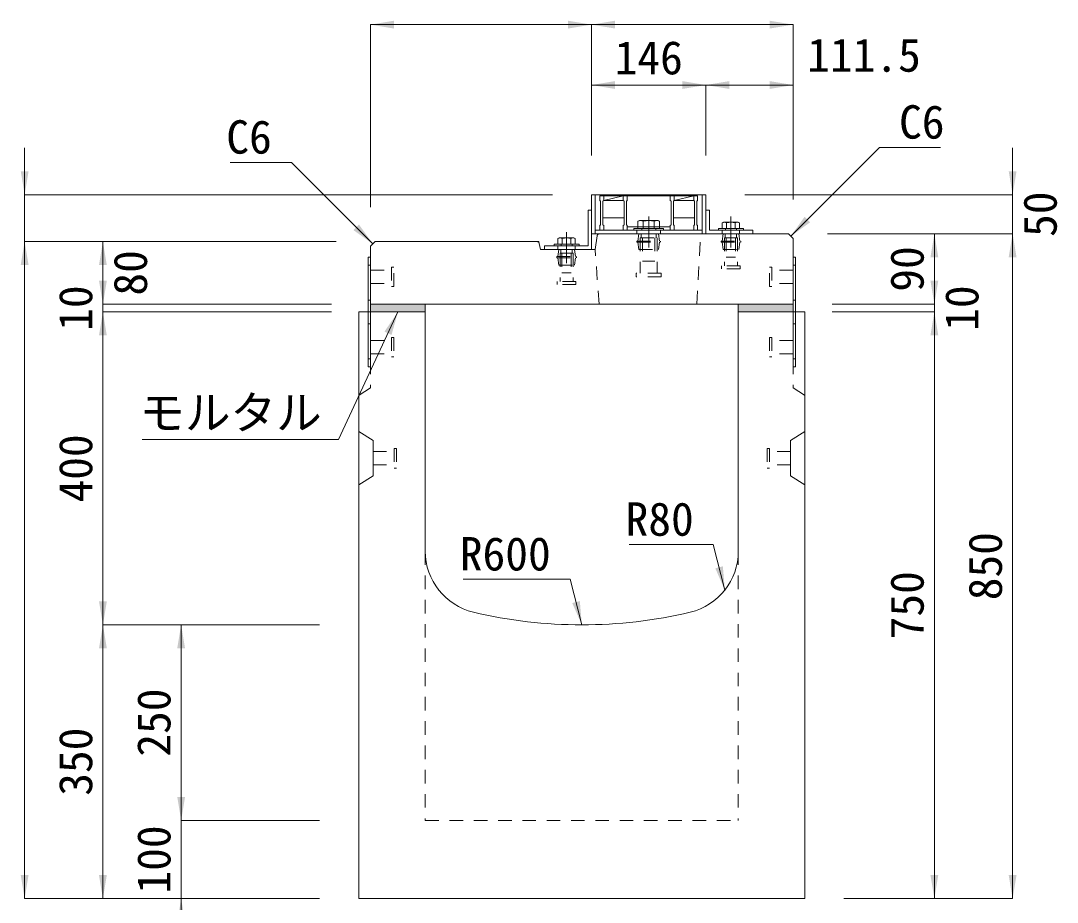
# Model space of a CAD drawing. Units: millimetres at full size. Extents: x -1934 to 78146, y -143454 to -112471.
# Drawn here: x 46935 to 48260, y -133140 to -132013 of the extents above; entities that cross this region are included whole.
import ezdxf
from ezdxf.enums import TextEntityAlignment as Align

# ---------------------------------------------------------------- set-up
doc = ezdxf.new("R2010")
doc.units = ezdxf.units.MM
doc.header["$LTSCALE"] = 23
for name, pattern in [('CHAIN', [18.5, 12, -1.5, 3.5, -1.5]), ('USER2', [1.35, 0.75, -0.6]), ('USER3', [1.35, 0.75, -0.6])]:
    doc.linetypes.add(name, pattern=pattern)
for name, color, linetype, lineweight in [('インサート', 92, 'USER2', 9), ('グレーチング', 7, 'Continuous', 9), ('ジョイント', 7, 'Continuous', 5), ('モルタル', 7, 'Continuous', 13), ('作業エリア', 11, 'Continuous', 13), ('受枠', 3, 'Continuous', 13), ('寸法線', 7, 'Continuous', 13), ('引出線', 4, 'Continuous', 13), ('本体', 2, 'Continuous', 13), ('ｲﾝｻｰﾄ', 3, 'USER3', 5)]:
    doc.layers.add(name, color=color, linetype=linetype, lineweight=lineweight)
doc.layers.add('ハッチング_モルタル', color=30, linetype='Continuous')
doc.styles.add('ＭＳ ゴシック', font='')
doc.styles.get('ＭＳ ゴシック').set_extended_font_data('MS Gothic')

# ---------------------------------------------------------------- blocks, each defined once
blk = doc.blocks.new('filled_arrow')
at = {"color": 0, "linetype": 'Continuous', "lineweight": -2}
blk.add_solid([(7.5, 1.25), (0, 0), (7.5, -1.25)], dxfattribs=at)

msp = doc.modelspace()

# ---------------------------------------------------------------- hatches: boundary and pattern name
at = {"layer": 'ハッチング_モルタル'}
for points in [[(47452.11, -132385.71), (47452.11, -132375.71), (47382.11, -132375.71), (47382.11, -132385.71)], [(47922.11, -132385.71), (47922.11, -132375.71), (47852.11, -132375.71), (47852.11, -132385.71)]]:
    msp.add_hatch(color=256, dxfattribs=at).paths.add_polyline_path(points)

# ---------------------------------------------------------------- linework, layer by layer
at = {"layer": 'インサート', "linetype": 'Continuous'}
for p, q in [((47756.61, -132278.91), (47718.61, -132278.91)), ((47718.61, -132278.91), (47718.61, -132281.21)), ((47756.61, -132278.91), (47756.61, -132281.21)), ((47826.61, -132278.91), (47858.61, -132278.91)), ((47826.61, -132278.91), (47826.61, -132281.21)), ((47858.61, -132278.91), (47858.61, -132281.21)), ((47756.61, -132281.21), (47718.61, -132281.21)), ((47826.61, -132281.21), (47858.61, -132281.21)), ((47616.61, -132298.91), (47648.61, -132298.91)), ((47616.61, -132298.91), (47616.61, -132301.21)), ((47616.61, -132301.21), (47648.61, -132301.21)), ((47648.61, -132298.91), (47648.61, -132301.21))]:
    msp.add_line(p, q, dxfattribs=at)
at = {"layer": 'インサート', "linetype": 'Continuous', "lineweight": 13}
for p, q in [((47725.62, -132268.91), (47723.76, -132269.76)), ((47723.76, -132269.76), (47723.76, -132278.91)), ((47751.46, -132278.91), (47723.76, -132278.91)), ((47749.61, -132268.91), (47725.62, -132268.91)), ((47749.61, -132268.91), (47751.46, -132269.76)), ((47751.46, -132269.76), (47751.46, -132278.91)), ((47833.13, -132270.91), (47831.66, -132271.76)), ((47831.66, -132271.76), (47831.66, -132278.91)), ((47831.66, -132278.91), (47853.56, -132278.91)), ((47833.13, -132270.91), (47852.1, -132270.91)), ((47852.1, -132270.91), (47853.56, -132271.76)), ((47853.56, -132271.76), (47853.56, -132278.91)), ((47623.13, -132290.91), (47621.66, -132291.76)), ((47621.66, -132291.76), (47621.66, -132298.91)), ((47623.13, -132290.91), (47642.1, -132290.91)), ((47642.1, -132290.91), (47643.56, -132291.76)), ((47643.56, -132291.76), (47643.56, -132298.91)), ((47621.66, -132298.91), (47643.56, -132298.91))]:
    msp.add_line(p, q, dxfattribs=at)
at = {"layer": 'インサート'}
for p, q in [((47728.61, -132278.91), (47728.61, -132281.21)), ((47746.61, -132278.91), (47746.61, -132281.21)), ((47835.61, -132278.91), (47835.61, -132281.21)), ((47849.61, -132278.91), (47849.61, -132281.21)), ((47723.86, -132294.96), (47725.11, -132285.71)), ((47725.11, -132285.71), (47750.11, -132285.71)), ((47726.71, -132290.71), (47748.51, -132290.71)), ((47726.71, -132290.71), (47726.71, -132336.21)), ((47728.16, -132285.71), (47728.16, -132290.71)), ((47729.61, -132290.71), (47729.61, -132320.71)), ((47745.61, -132290.71), (47745.61, -132320.71)), ((47747.06, -132285.71), (47747.06, -132290.71)), ((47748.51, -132290.71), (47748.51, -132336.21)), ((47751.36, -132294.96), (47750.11, -132285.71)), ((47831.36, -132294.96), (47832.61, -132285.71)), ((47832.61, -132285.71), (47852.61, -132285.71)), ((47834.36, -132290.71), (47850.86, -132290.71)), ((47834.36, -132290.71), (47834.36, -132326.71)), ((47835.49, -132285.71), (47835.49, -132290.71)), ((47836.61, -132290.71), (47836.61, -132315.71)), ((47848.61, -132290.71), (47848.61, -132315.71)), ((47849.74, -132285.71), (47849.74, -132290.71)), ((47850.86, -132290.71), (47850.86, -132326.71)), ((47853.86, -132294.96), (47852.61, -132285.71)), ((47621.36, -132314.96), (47622.61, -132305.71)), ((47622.61, -132305.71), (47642.61, -132305.71)), ((47625.49, -132305.71), (47625.49, -132310.71)), ((47625.61, -132298.91), (47625.61, -132301.21)), ((47639.61, -132298.91), (47639.61, -132301.21)), ((47639.74, -132305.71), (47639.74, -132310.71)), ((47643.86, -132314.96), (47642.61, -132305.71)), ((47722.61, -132294.96), (47752.61, -132294.96)), ((47722.61, -132294.96), (47722.61, -132296.46)), ((47722.61, -132296.46), (47752.61, -132296.46)), ((47723.86, -132296.46), (47725.11, -132305.71)), ((47725.11, -132305.71), (47750.11, -132305.71)), ((47751.36, -132296.46), (47750.11, -132305.71)), ((47752.61, -132294.96), (47752.61, -132296.46)), ((47830.11, -132294.96), (47855.11, -132294.96)), ((47830.11, -132294.96), (47830.11, -132296.46)), ((47830.11, -132296.46), (47855.11, -132296.46)), ((47831.36, -132296.46), (47832.61, -132305.71)), ((47832.61, -132305.71), (47852.61, -132305.71)), ((47853.86, -132296.46), (47852.61, -132305.71)), ((47855.11, -132294.96), (47855.11, -132296.46)), ((47620.11, -132314.96), (47645.11, -132314.96)), ((47620.11, -132314.96), (47620.11, -132316.46)), ((47620.11, -132316.46), (47645.11, -132316.46)), ((47621.36, -132316.46), (47622.61, -132325.71)), ((47624.36, -132310.71), (47640.86, -132310.71)), ((47624.36, -132310.71), (47624.36, -132346.71)), ((47626.61, -132310.71), (47626.61, -132335.71)), ((47638.61, -132310.71), (47638.61, -132335.71)), ((47640.86, -132310.71), (47640.86, -132346.71)), ((47643.86, -132316.46), (47642.61, -132325.71)), ((47645.11, -132314.96), (47645.11, -132316.46)), ((47836.61, -132315.71), (47848.61, -132315.71)), ((47382.11, -132332.21), (47409.11, -132332.21)), ((47382.11, -132332.21), (47382.11, -132349.21)), ((47412.11, -132328.21), (47409.11, -132328.21)), ((47409.11, -132328.21), (47409.11, -132353.21)), ((47412.11, -132353.21), (47412.11, -132328.21)), ((47622.61, -132325.71), (47642.61, -132325.71)), ((47729.61, -132320.71), (47745.61, -132320.71)), ((47830.61, -132330.71), (47830.61, -132326.71)), ((47854.61, -132326.71), (47830.61, -132326.71)), ((47854.61, -132330.71), (47830.61, -132330.71)), ((47854.61, -132326.71), (47854.61, -132330.71)), ((47892.11, -132328.21), (47895.11, -132328.21)), ((47892.11, -132353.21), (47892.11, -132328.21)), ((47895.11, -132328.21), (47895.11, -132353.21)), ((47922.11, -132332.21), (47895.11, -132332.21)), ((47922.11, -132332.21), (47922.11, -132349.21)), ((47626.61, -132335.71), (47638.61, -132335.71)), ((47721.61, -132340.71), (47721.61, -132336.21)), ((47753.61, -132336.21), (47721.61, -132336.21)), ((47753.61, -132340.71), (47721.61, -132340.71)), ((47753.61, -132336.21), (47753.61, -132340.71)), ((47382.11, -132349.21), (47409.11, -132349.21)), ((47409.11, -132353.21), (47412.11, -132353.21)), ((47620.61, -132350.71), (47620.61, -132346.71)), ((47644.61, -132346.71), (47620.61, -132346.71)), ((47644.61, -132350.71), (47620.61, -132350.71)), ((47644.61, -132346.71), (47644.61, -132350.71)), ((47895.11, -132353.21), (47892.11, -132353.21)), ((47922.11, -132349.21), (47895.11, -132349.21))]:
    msp.add_line(p, q, dxfattribs=at)
at = {"layer": 'インサート', "linetype": 'Continuous', "lineweight": 5}
for p, q in [((47730.69, -132269.76), (47730.69, -132278.91)), ((47744.54, -132269.76), (47744.54, -132278.91)), ((47837.14, -132271.76), (47837.14, -132278.91)), ((47848.09, -132271.76), (47848.09, -132278.91)), ((47627.14, -132291.76), (47627.14, -132298.91)), ((47638.09, -132291.76), (47638.09, -132298.91))]:
    msp.add_line(p, q, dxfattribs=at)
for centre, radius, start, end in [((47727.23, -132276.42), 7.5, 62.50883, 117.49117), ((47737.61, -132297.65), 28.73, 76.05376, 103.94624), ((47748, -132276.42), 7.5, 62.50883, 117.49117), ((47834.4, -132275.76), 4.85, 55.61575, 124.38425), ((47842.61, -132289.03), 18.12, 72.41205, 107.58795), ((47850.83, -132275.76), 4.85, 55.61575, 124.38425), ((47624.4, -132295.76), 4.85, 55.61575, 124.38425), ((47632.61, -132309.03), 18.12, 72.41205, 107.58795), ((47640.83, -132295.76), 4.85, 55.61575, 124.38425)]:
    msp.add_arc(centre, radius, start, end, dxfattribs=at)
at = {"layer": 'グレーチング'}
for p, q in [((47675.11, -132237.21), (47675.11, -132243.21)), ((47675.11, -132237.21), (47800.11, -132237.21)), ((47680.11, -132237.21), (47680.11, -132243.21)), ((47680.11, -132243.21), (47705.11, -132237.21)), ((47705.11, -132237.21), (47705.11, -132243.21)), ((47710.11, -132237.21), (47710.11, -132243.21)), ((47765.11, -132237.21), (47765.11, -132243.21)), ((47770.11, -132243.21), (47795.11, -132237.21)), ((47770.11, -132237.21), (47770.11, -132243.21)), ((47795.11, -132237.21), (47795.11, -132243.21)), ((47800.11, -132237.21), (47800.11, -132243.21)), ((47675.11, -132243.21), (47676.11, -132244.21)), ((47676.11, -132244.21), (47676.11, -132274.21)), ((47680.11, -132243.21), (47679.11, -132244.21)), ((47679.11, -132244.21), (47679.11, -132274.21)), ((47680.11, -132243.21), (47705.11, -132243.21)), ((47705.11, -132243.21), (47706.11, -132244.21)), ((47706.11, -132244.21), (47706.11, -132274.21)), ((47710.11, -132243.21), (47709.11, -132244.21)), ((47709.11, -132244.21), (47709.11, -132274.21)), ((47765.11, -132243.21), (47766.11, -132244.21)), ((47766.11, -132244.21), (47766.11, -132274.21)), ((47770.11, -132243.21), (47769.11, -132244.21)), ((47769.11, -132244.21), (47769.11, -132274.21)), ((47770.11, -132243.21), (47795.11, -132243.21)), ((47795.11, -132243.21), (47796.11, -132244.21)), ((47796.11, -132244.21), (47796.11, -132274.21)), ((47800.11, -132243.21), (47799.11, -132244.21)), ((47799.11, -132244.21), (47799.11, -132274.21)), ((47706.11, -132265.21), (47679.11, -132265.21)), ((47796.11, -132265.21), (47769.11, -132265.21)), ((47675.11, -132275.21), (47676.11, -132274.21)), ((47675.11, -132281.21), (47675.11, -132275.21)), ((47680.11, -132275.21), (47679.11, -132274.21)), ((47680.11, -132281.21), (47680.11, -132275.21)), ((47705.11, -132275.21), (47706.11, -132274.21)), ((47705.11, -132281.21), (47705.11, -132275.21)), ((47710.11, -132275.21), (47709.11, -132274.21)), ((47710.11, -132281.21), (47710.11, -132275.21)), ((47765.11, -132276.71), (47710.11, -132276.71)), ((47765.11, -132275.21), (47766.11, -132274.21)), ((47765.11, -132281.21), (47765.11, -132275.21)), ((47770.11, -132275.21), (47769.11, -132274.21)), ((47770.11, -132281.21), (47770.11, -132275.21)), ((47795.11, -132275.21), (47796.11, -132274.21)), ((47795.11, -132281.21), (47795.11, -132275.21)), ((47800.11, -132275.21), (47799.11, -132274.21)), ((47800.11, -132281.21), (47800.11, -132275.21)), ((47675.11, -132281.21), (47680.11, -132281.21)), ((47705.11, -132281.21), (47710.11, -132281.21)), ((47765.11, -132281.21), (47770.11, -132281.21)), ((47795.11, -132281.21), (47800.11, -132281.21))]:
    msp.add_line(p, q, dxfattribs=at)
at = {"layer": 'ジョイント'}
for p, q in [((47378.91, -132315.71), (47382.11, -132315.71)), ((47378.91, -132315.71), (47378.91, -132455.71)), ((47382.11, -132315.71), (47382.11, -132455.71)), ((47922.11, -132315.71), (47925.31, -132315.71)), ((47922.11, -132315.71), (47922.11, -132455.71)), ((47925.31, -132315.71), (47925.31, -132455.71)), ((47378.91, -132455.71), (47382.11, -132455.71)), ((47922.11, -132455.71), (47925.31, -132455.71))]:
    msp.add_line(p, q, dxfattribs=at)
at = {"layer": 'ジョイント', "linetype": 'USER2'}
for p, q in [((47378.91, -132325.71), (47382.11, -132325.71)), ((47922.11, -132325.71), (47925.31, -132325.71)), ((47378.91, -132370.71), (47382.11, -132370.71)), ((47922.11, -132370.71), (47925.31, -132370.71)), ((47378.91, -132400.71), (47382.11, -132400.71)), ((47922.11, -132400.71), (47925.31, -132400.71)), ((47378.91, -132445.71), (47382.11, -132445.71)), ((47922.11, -132445.71), (47925.31, -132445.71))]:
    msp.add_line(p, q, dxfattribs=at)
at = {"layer": 'モルタル'}
for points in [[(47382.11, -132375.71), (47452.11, -132375.71), (47452.11, -132385.71), (47382.11, -132385.71)], [(47922.11, -132375.71), (47852.11, -132375.71), (47852.11, -132385.71), (47922.11, -132385.71)]]:
    msp.add_lwpolyline(points, close=True, dxfattribs=at)
at = {"layer": '作業エリア'}
for p, q in [((47672.11, -132285.71), (47671.73, -132288.27)), ((47674.7, -132285.71), (47672.11, -132285.71)), ((47594.65, -132295.71), (47597.11, -132295.71)), ((47597.11, -132295.71), (47597.6, -132298.13))]:
    msp.add_line(p, q, dxfattribs=at)
at = {"layer": '受枠'}
for p, q in [((47664.61, -132235.71), (47810.61, -132235.71)), ((47664.61, -132235.71), (47664.61, -132285.71)), ((47669.11, -132235.71), (47669.11, -132285.71)), ((47806.11, -132235.71), (47806.11, -132285.71)), ((47810.61, -132235.71), (47810.61, -132285.71)), ((47660.11, -132301.21), (47660.11, -132255.71)), ((47660.11, -132255.71), (47664.61, -132255.71)), ((47664.61, -132255.71), (47664.61, -132305.71)), ((47815.11, -132255.71), (47810.61, -132255.71)), ((47815.11, -132281.21), (47815.11, -132255.71)), ((47664.61, -132285.71), (47810.61, -132285.71)), ((47669.11, -132281.21), (47806.11, -132281.21)), ((47810.61, -132285.71), (47870.61, -132285.71)), ((47870.61, -132281.21), (47815.11, -132281.21)), ((47870.61, -132285.71), (47870.61, -132281.21)), ((47604.61, -132305.71), (47604.61, -132301.21)), ((47604.61, -132301.21), (47660.11, -132301.21)), ((47664.61, -132305.71), (47604.61, -132305.71))]:
    msp.add_line(p, q, dxfattribs=at)
at = {"layer": '受枠', "linetype": 'CHAIN'}
for p, q in [((47737.61, -132263.46), (47737.61, -132303.46)), ((47842.61, -132263.46), (47842.61, -132303.46)), ((47632.61, -132283.46), (47632.61, -132323.46))]:
    msp.add_line(p, q, dxfattribs=at)
at = {"layer": '受枠', "linetype": 'USER2'}
for p, q in [((47722.61, -132281.21), (47722.61, -132285.71)), ((47752.61, -132281.21), (47752.61, -132285.71)), ((47831.61, -132281.21), (47831.61, -132285.71)), ((47853.61, -132281.21), (47853.61, -132285.71)), ((47621.61, -132301.21), (47621.61, -132305.71)), ((47643.61, -132301.21), (47643.61, -132305.71))]:
    msp.add_line(p, q, dxfattribs=at)
at = {"layer": '寸法線'}
for p, q in [((47382.11, -132018.29), (47664.61, -132018.29)), ((47382.11, -132251.71), (47382.11, -132018.29)), ((47664.61, -132185.71), (47664.61, -132018.29)), ((47664.61, -132018.29), (47922.11, -132018.29)), ((47664.61, -132185.71), (47664.61, -132018.29)), ((47922.11, -132241.71), (47922.11, -132018.29)), ((47664.61, -132095.52), (47810.61, -132095.52)), ((47664.61, -132185.71), (47664.61, -132095.52)), ((47810.61, -132185.71), (47810.61, -132095.52)), ((47810.61, -132095.52), (47922.11, -132095.52)), ((47810.61, -132185.71), (47810.61, -132095.52)), ((47922.11, -132241.71), (47922.11, -132095.52)), ((46940.14, -132355.71), (46940.14, -132175.71)), ((48202.6, -132345.71), (48202.6, -132175.71)), ((47614.61, -132235.71), (46940.14, -132235.71)), ((47860.61, -132235.71), (48202.6, -132235.71)), ((47966.11, -132285.71), (48102.6, -132285.71)), ((47966.11, -132285.71), (48202.6, -132285.71)), ((47966.11, -132285.71), (48202.6, -132285.71)), ((48102.6, -132375.71), (48102.6, -132285.71)), ((48202.6, -133135.71), (48202.6, -132285.71)), ((47338.11, -132295.71), (46940.14, -132295.71)), ((46940.14, -132295.71), (46940.14, -133135.71)), ((47338.11, -132295.71), (46940.14, -132295.71)), ((47040.14, -132375.71), (47040.14, -132295.71)), ((47338.11, -132295.71), (47040.14, -132295.71)), ((47040.14, -132315.71), (47040.14, -132445.71)), ((48102.6, -132315.71), (48102.6, -132445.71)), ((47332.11, -132375.71), (47040.14, -132375.71)), ((47332.11, -132375.71), (47040.14, -132375.71)), ((47972.11, -132375.71), (48102.6, -132375.71)), ((47972.11, -132375.71), (48102.6, -132375.71)), ((47040.14, -132385.71), (47040.14, -132785.72)), ((47332.11, -132385.71), (47040.14, -132385.71)), ((47317.11, -132385.71), (47040.14, -132385.71)), ((47972.11, -132385.71), (48102.6, -132385.71)), ((47972.11, -132385.71), (48102.6, -132385.71)), ((48102.6, -133135.71), (48102.6, -132385.71)), ((47040.14, -133135.71), (47040.14, -132785.72)), ((47317.11, -132785.72), (47040.14, -132785.72)), ((47317.11, -132785.72), (47040.14, -132785.72)), ((47140.14, -132785.72), (47140.14, -133035.71)), ((47317.11, -132785.72), (47140.14, -132785.72)), ((47140.14, -132975.71), (47140.14, -133195.71)), ((47317.11, -133035.71), (47140.14, -133035.71)), ((47317.11, -133035.71), (47140.14, -133035.71)), ((47317.11, -133135.71), (46940.14, -133135.71)), ((47317.11, -133135.71), (47040.14, -133135.71)), ((47317.11, -133135.71), (47140.14, -133135.71)), ((47987.11, -133135.71), (48102.6, -133135.71)), ((47987.11, -133135.71), (48202.6, -133135.71))]:
    msp.add_line(p, q, dxfattribs=at)
at = {"layer": '引出線'}
for points in [[(47919.11, -132288.71), (48032.49, -132175.34), (48110.49, -132175.34)], [(47385.11, -132298.71), (47280.95, -132194.55), (47202.95, -132194.55)], [(47417.11, -132385.71), (47341.17, -132548.57), (47090.26, -132548.57)], [(47834.87, -132741.29), (47820.16, -132683.09), (47712.47, -132683.09)], [(47652.12, -132785.72), (47637.41, -132727.51), (47500.48, -132727.51)]]:
    msp.add_lwpolyline(points, dxfattribs=at)
at = {"layer": '本体'}
for p, q in [((47671.73, -132288.27), (47669.11, -132305.71)), ((47674.7, -132285.71), (47916.11, -132285.71)), ((47916.11, -132285.71), (47922.11, -132291.71)), ((47922.11, -132291.71), (47922.11, -132385.71)), ((47382.11, -132301.71), (47388.11, -132295.71)), ((47382.11, -132301.71), (47382.11, -132385.71)), ((47388.11, -132295.71), (47594.65, -132295.71)), ((47597.6, -132298.13), (47599.11, -132305.71)), ((47599.11, -132305.71), (47669.11, -132305.71)), ((47382.11, -132375.71), (47922.11, -132375.71)), ((47382.11, -132385.71), (47452.11, -132385.71)), ((47852.11, -132385.71), (47922.11, -132385.71))]:
    msp.add_line(p, q, dxfattribs=at)
at = {"layer": '本体', "linetype": 'USER2', "lineweight": 15}
for p, q in [((47799.11, -132375.71), (47804.11, -132285.71)), ((47674.11, -132375.71), (47669.11, -132305.71))]:
    msp.add_line(p, q, dxfattribs=at)
at = {"layer": '本体', "lineweight": 20}
for p, q in [((47367.11, -133135.71), (47367.11, -132385.71)), ((47452.11, -132385.71), (47367.11, -132385.71)), ((47452.11, -132691.68), (47452.11, -132385.71)), ((47852.11, -132691.68), (47852.11, -132385.71)), ((47937.11, -132385.71), (47852.11, -132385.71)), ((47922.11, -132385.71), (47852.11, -132385.71)), ((47937.11, -133135.71), (47937.11, -132385.71)), ((47367.11, -133135.71), (47937.11, -133135.71))]:
    msp.add_line(p, q, dxfattribs=at)
at = {"layer": '本体', "linetype": 'USER3', "lineweight": 9}
for p, q in [((47382.11, -132385.71), (47382.11, -132482.71)), ((47922.11, -132385.71), (47922.11, -132482.71)), ((47382.11, -132482.71), (47367.11, -132492.21)), ((47922.11, -132482.71), (47937.11, -132492.21)), ((47452.11, -132691.68), (47452.11, -133035.71)), ((47852.11, -132691.68), (47852.11, -133035.71)), ((47452.11, -133035.71), (47852.11, -133035.71))]:
    msp.add_line(p, q, dxfattribs=at)
at = {"layer": '本体', "lineweight": 9}
for p, q in [((47367.11, -132538.72), (47385.31, -132550.22)), ((47937.11, -132538.72), (47918.91, -132550.22)), ((47385.31, -132550.22), (47385.31, -132595.21)), ((47918.91, -132550.22), (47918.91, -132595.21)), ((47367.11, -132606.71), (47385.31, -132595.21)), ((47937.11, -132606.71), (47918.91, -132595.21))]:
    msp.add_line(p, q, dxfattribs=at)
at = {"layer": '本体'}
for centre, start, end in [((47674.7, -132288.71), 90, 171.46923), ((47594.65, -132298.71), 11.30993, 90)]:
    msp.add_arc(centre, 3, start, end, dxfattribs=at)
at = {"layer": '本体', "lineweight": 20}
for centre, radius, start, end in [((47532.11, -132691.68), 80, 180, 256.6576), ((47772.11, -132691.68), 80, 283.34225, 0), ((47652.12, -132185.72), 600, 256.6576, 283.34225)]:
    msp.add_arc(centre, radius, start, end, dxfattribs=at)
at = {"layer": 'ｲﾝｻｰﾄ'}
for p, q in [((47382.11, -132422.21), (47409.11, -132422.21)), ((47409.11, -132418.22), (47412.11, -132418.22)), ((47409.11, -132418.22), (47409.11, -132443.21)), ((47412.11, -132418.22), (47412.11, -132443.21)), ((47892.11, -132418.22), (47892.11, -132443.21)), ((47895.12, -132418.22), (47892.11, -132418.22)), ((47895.12, -132418.22), (47895.12, -132443.21)), ((47922.12, -132422.21), (47895.12, -132422.21)), ((47382.11, -132439.22), (47409.11, -132439.22)), ((47409.11, -132443.21), (47412.11, -132443.21)), ((47895.12, -132443.21), (47892.11, -132443.21)), ((47922.12, -132439.22), (47895.12, -132439.22)), ((47385.31, -132564.21), (47412.31, -132564.21)), ((47385.31, -132564.21), (47385.31, -132581.22)), ((47412.31, -132560.22), (47412.31, -132585.21)), ((47412.31, -132560.22), (47415.32, -132560.22)), ((47415.32, -132560.22), (47415.32, -132585.21)), ((47891.91, -132560.22), (47888.91, -132560.22)), ((47888.91, -132560.22), (47888.91, -132585.21)), ((47891.91, -132560.22), (47891.91, -132585.21)), ((47918.91, -132564.21), (47891.91, -132564.21)), ((47918.91, -132564.21), (47918.91, -132581.22)), ((47385.31, -132581.22), (47412.31, -132581.22)), ((47918.91, -132581.22), (47891.91, -132581.22)), ((47412.31, -132585.21), (47415.32, -132585.21)), ((47891.91, -132585.21), (47888.91, -132585.21))]:
    msp.add_line(p, q, dxfattribs=at)

# ---------------------------------------------------------------- block references
at = {"layer": '寸法線', "xscale": 4, "yscale": 4}
for p in [(47382.11, -132018.29), (47664.61, -132018.29), (47664.61, -132095.52), (47810.61, -132095.52)]:
    msp.add_blockref('filled_arrow', p, dxfattribs=at)
for p, rotation in [((47664.61, -132018.29), 180), ((47922.11, -132018.29), 180), ((47810.61, -132095.52), 180), ((47922.11, -132095.52), 180), ((46940.14, -132235.71), 90), ((48202.6, -132235.71), 90), ((48102.6, -132285.71), 270), ((48202.6, -132285.71), 270), ((48202.6, -132285.71), 270), ((46940.14, -132295.71), 270), ((46940.14, -132295.71), 270), ((47040.14, -132295.71), 270), ((47040.14, -132375.71), 90), ((47040.14, -132375.71), 90), ((48102.6, -132375.71), 90), ((48102.6, -132375.71), 90), ((47040.14, -132385.71), 270), ((47040.14, -132385.71), 270), ((48102.6, -132385.71), 270), ((48102.6, -132385.71), 270), ((47040.14, -132785.72), 90), ((47040.14, -132785.72), 270), ((47140.14, -132785.72), 270), ((47140.14, -133035.71), 90), ((47140.14, -133035.71), 90), ((46940.14, -133135.71), 90), ((47040.14, -133135.71), 90), ((48102.6, -133135.71), 90), ((48202.6, -133135.71), 90), ((47140.14, -133135.71), 270)]:
    msp.add_blockref('filled_arrow', p, dxfattribs=dict(at, rotation=rotation))
at = {"layer": '引出線', "xscale": 4, "yscale": 4}
for p, rotation in [((47919.11, -132288.71), 45), ((47385.11, -132298.71), 135), ((47417.11, -132385.71), 245), ((47834.87, -132741.29), 104.2), ((47652.12, -132785.72), 104.2)]:
    msp.add_blockref('filled_arrow', p, dxfattribs=dict(at, rotation=rotation))

# ---------------------------------------------------------------- texts
at = {"layer": '寸法線', "style": 'ＭＳ ゴシック'}
for s, p in [('146', (47737.61, -132060.52)), ('111.5', (48012.69, -132057.16))]:
    msp.add_text(s, height=42.72, dxfattribs=at).set_placement(p, align=Align.MIDDLE_CENTER)
for s, p in [('50', (48237.6, -132260.71)), ('90', (48067.6, -132330.71)), ('80', (47075.14, -132335.71)), ('10', (47005.14, -132380.71)), ('10', (48137.6, -132380.71)), ('400', (47005.14, -132585.72)), ('850', (48167.6, -132710.71)), ('750', (48067.6, -132760.71)), ('250', (47105.14, -132910.71)), ('350', (47005.14, -132960.71)), ('100', (47105.14, -133085.71))]:
    msp.add_text(s, height=42.72, rotation=90, dxfattribs=at).set_placement(p, align=Align.MIDDLE_CENTER)
at = {"layer": '引出線', "style": 'ＭＳ ゴシック'}
msp.add_text('C6', height=42.72, dxfattribs=at).set_placement((48057.49, -132121.34), align=Align.TOP_LEFT)
for s, p in [('C6', (47255.95, -132140.55)), ('R80', (47795.16, -132629.09)), ('R600', (47612.41, -132673.51))]:
    msp.add_text(s, height=42.72, dxfattribs=at).set_placement(p, align=Align.TOP_RIGHT)
msp.add_text('モルタル', height=42.72, dxfattribs=at).set_placement((47203.21, -132492.97), align=Align.TOP_CENTER)

doc.saveas('drawing.dxf')
